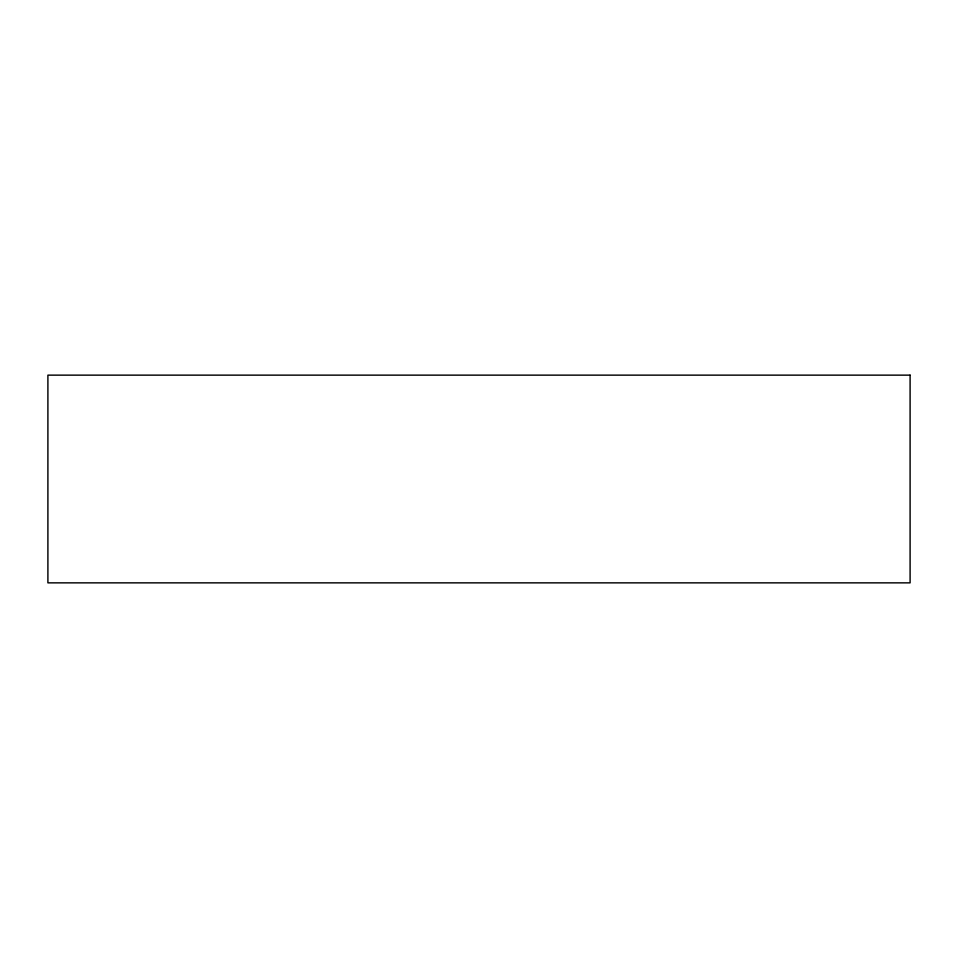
<?xml version="1.0" encoding="UTF-8"?>
<svg xmlns="http://www.w3.org/2000/svg" width="958" height="958" viewBox="0 0 958 958"><rect width="100%" height="100%" fill="white"/><g stroke="black" fill="none" stroke-linecap="round" stroke-linejoin="round"><path stroke-width="1.44" d="M910.1 375.141L47.9 375.141L47.9 582.859L910.1 582.859L910.1 375.141"/></g></svg>
